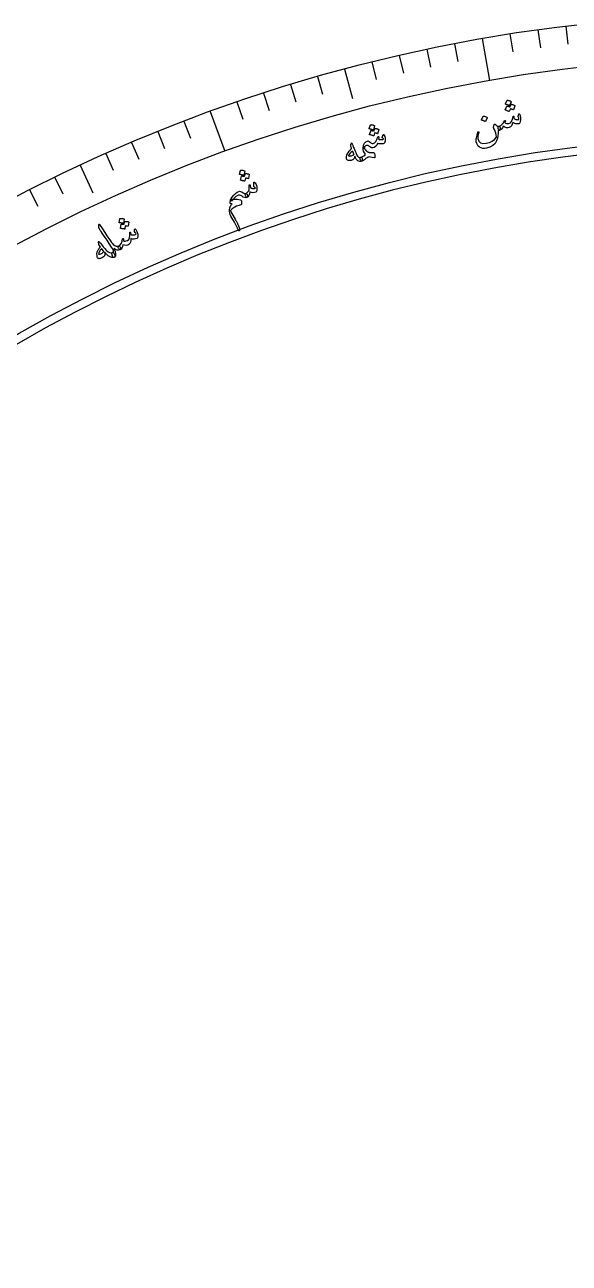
# Model space of a CAD drawing. Header units: millimetres. Extents: x -81 to 81, y -80 to 113.
# Drawn here: x -36.6 to -9.6, y 18.1 to 79.6 of the extents above; entities that cross this region are included whole.
import ezdxf

# ---------------------------------------------------------------- set-up
doc = ezdxf.new("R2010")
doc.units = ezdxf.units.MM
for name, color, linetype in [('CUT_INNER', 6, 'Continuous'), ('ENGRAVE', 7, 'Continuous'), ('ENGRAVE_FINE', 8, 'Continuous'), ('TEXT', 5, 'Continuous')]:
    doc.layers.add(name, color=color, linetype=linetype)

msp = doc.modelspace()

# ---------------------------------------------------------------- linework, layer by layer
at = {"layer": 'CUT_INNER'}
msp.add_arc((0, -0.0002), 73.6574, 92.270063, 344.882979, dxfattribs=at)
at = {"layer": 'ENGRAVE'}
for points in [[(-13.9074, 78.8727), (-13.5414, 76.7972)], [(-20.7287, 77.3605), (-20.3391, 75.9064)], [(-27.3922, 75.2595), (-26.6714, 73.2791)], [(-33.8473, 72.5857), (-33.2111, 71.2214)]]:
    msp.add_lwpolyline(points, dxfattribs=at)
for radius in [80.0894, 77.982, 74.068]:
    msp.add_circle((0, 0), radius, dxfattribs=at)
at = {"layer": 'ENGRAVE_FINE'}
for points in [[(-11.1463, 79.31), (-11.0206, 78.4156)], [(-9.7604, 79.4925), (-9.6504, 78.596)], [(-12.5288, 79.1034), (-12.3875, 78.2113)], [(-18.0162, 78.0368), (-17.813, 77.1567)], [(-16.6515, 78.3393), (-16.4637, 77.4558)], [(-15.2818, 78.618), (-15.1094, 77.7314)], [(-19.3754, 77.7105), (-19.1569, 76.8341)], [(-22.0756, 76.9869), (-21.8267, 76.1187)], [(-23.4159, 76.5899), (-23.1518, 75.7262)], [(-26.0746, 75.7261), (-25.7805, 74.8721)], [(-24.749, 76.1696), (-24.4699, 75.3106)], [(-28.7015, 74.7699), (-28.3778, 73.9267)], [(-30.002, 74.2576), (-29.6637, 73.4202)], [(-32.5753, 73.1654), (-32.2079, 72.3402)], [(-31.2934, 73.7227), (-30.9405, 72.8913)], [(-35.1089, 71.9839), (-34.713, 71.1721)], [(-36.3598, 71.3602), (-35.9498, 70.5555)]]:
    msp.add_lwpolyline(points, dxfattribs=at)
at = {"layer": 'TEXT'}
for points in [[(-12.4756, 75.604), (-12.4733, 75.6073), (-12.4696, 75.6096), (-12.4647, 75.611), (-12.4584, 75.6114), (-12.435, 75.6069), (-12.4121, 75.6014), (-12.3898, 75.5949), (-12.3681, 75.5875), (-12.3468, 75.579), (-12.3257, 75.5693), (-12.3049, 75.5584), (-12.2843, 75.5464), (-12.28, 75.5424), (-12.2777, 75.5378), (-12.2773, 75.5326), (-12.2788, 75.5268), (-12.3587, 75.3404), (-12.3612, 75.3376), (-12.3656, 75.3369), (-12.3716, 75.3382), (-12.3795, 75.3415), (-12.3847, 75.3438), (-12.3928, 75.3473), (-12.4038, 75.352), (-12.4178, 75.358), (-12.4347, 75.3651), (-12.4545, 75.3731), (-12.4771, 75.382), (-12.5027, 75.3919), (-12.5602, 75.2545), (-12.5636, 75.2508), (-12.5686, 75.2497), (-12.5752, 75.2512), (-12.5833, 75.2552), (-12.5903, 75.2586), (-12.6013, 75.2636), (-12.6164, 75.2702), (-12.6354, 75.2785), (-12.6587, 75.2882), (-12.6866, 75.2995), (-12.7191, 75.3123), (-12.7561, 75.3266), (-12.7602, 75.3293), (-12.7623, 75.3324), (-12.7624, 75.3358), (-12.7606, 75.3395), (-12.6779, 75.5179), (-12.6756, 75.5211), (-12.6719, 75.5234), (-12.667, 75.5248), (-12.6607, 75.5253), (-12.6441, 75.5222), (-12.6276, 75.5186), (-12.6112, 75.5146), (-12.5948, 75.5101), (-12.5786, 75.505), (-12.5628, 75.4992), (-12.5472, 75.4926), (-12.532, 75.4852)], [(-12.669, 75.8093), (-12.6667, 75.8125), (-12.663, 75.8148), (-12.658, 75.8162), (-12.6517, 75.8167), (-12.6282, 75.8122), (-12.6053, 75.8068), (-12.5829, 75.8004), (-12.5611, 75.793), (-12.5397, 75.7846), (-12.5186, 75.7749), (-12.4977, 75.7641), (-12.477, 75.7521), (-12.4716, 75.7475), (-12.4685, 75.7427), (-12.4677, 75.7378), (-12.4692, 75.7329), (-12.549, 75.5462), (-12.5524, 75.5425), (-12.5574, 75.5414), (-12.564, 75.5429), (-12.5722, 75.547), (-12.5792, 75.5503), (-12.5903, 75.5554), (-12.6053, 75.562), (-12.6244, 75.5702), (-12.6478, 75.58), (-12.6758, 75.5913), (-12.7084, 75.6041), (-12.7455, 75.6184), (-12.7506, 75.6209), (-12.7534, 75.6239), (-12.7539, 75.6272), (-12.7523, 75.6309)], [(-13.8615, 75.0211), (-13.8593, 75.0244), (-13.8557, 75.0268), (-13.8508, 75.0283), (-13.8445, 75.0289), (-13.7981, 75.0194), (-13.7534, 75.0056), (-13.7105, 74.9874), (-13.6695, 74.9648), (-13.6652, 74.961), (-13.6629, 74.9569), (-13.6625, 74.9524), (-13.664, 74.9475), (-13.7376, 74.7601), (-13.7408, 74.7554), (-13.7456, 74.7535), (-13.752, 74.7544), (-13.7602, 74.7582), (-13.7673, 74.7615), (-13.7783, 74.7663), (-13.7934, 74.7727), (-13.8125, 74.7806), (-13.8359, 74.7901), (-13.8639, 74.8009), (-13.8964, 74.8132), (-13.9336, 74.8269), (-13.9386, 74.8294), (-13.9415, 74.8323), (-13.9421, 74.8356), (-13.9405, 74.8393)], [(-12.0819, 75.1321), (-12.0776, 75.1362), (-12.0717, 75.136), (-12.0643, 75.1315), (-12.0553, 75.1227), (-12.0446, 75.107), (-12.0348, 75.0838), (-12.0257, 75.0531), (-12.0174, 75.0148), (-12.0097, 74.971), (-12.0052, 74.9278), (-12.0039, 74.8853), (-12.0059, 74.8433), (-12.0179, 74.7605), (-12.0362, 74.6994), (-12.0609, 74.66), (-12.0918, 74.6425), (-12.1705, 74.6344), (-12.246, 74.643), (-12.3183, 74.6683), (-12.3874, 74.7104), (-12.4153, 74.6215), (-12.4539, 74.5493), (-12.5031, 74.4938), (-12.5631, 74.455), (-12.6298, 74.4374), (-12.7014, 74.443), (-12.7778, 74.4716), (-12.8591, 74.5233), (-12.9034, 74.4406), (-12.9501, 74.379), (-12.9993, 74.3383), (-13.0509, 74.3185), (-13.0627, 74.3227), (-13.0762, 74.3392), (-13.0912, 74.368), (-13.1078, 74.4091), (-13.1185, 74.4506), (-13.1185, 74.4826), (-13.1076, 74.5051), (-13.086, 74.5181), (-12.988, 74.559), (-12.9065, 74.6196), (-12.8413, 74.6998), (-12.7925, 74.7997), (-12.7899, 74.8051), (-12.7867, 74.8093), (-12.783, 74.812), (-12.7789, 74.8135), (-12.7735, 74.8138), (-12.7685, 74.8129), (-12.7639, 74.8109), (-12.7596, 74.8076), (-12.7555, 74.796), (-12.7569, 74.775), (-12.7638, 74.7444), (-12.7762, 74.7043), (-12.7468, 74.68), (-12.7052, 74.6656), (-12.6512, 74.6609), (-12.585, 74.6659), (-12.5066, 74.6967), (-12.4448, 74.7642), (-12.3995, 74.8686), (-12.3707, 75.0098), (-12.3693, 75.017), (-12.3671, 75.0224), (-12.3639, 75.0259), (-12.3599, 75.0276), (-12.3536, 75.028), (-12.3479, 75.0273), (-12.3428, 75.0252), (-12.3384, 75.022), (-12.3347, 75.0169), (-12.3322, 75.0116), (-12.3307, 75.0061), (-12.3303, 75.0005), (-12.3372, 74.9035), (-12.3075, 74.8847), (-12.2729, 74.8696), (-12.2335, 74.8581), (-12.1893, 74.8502), (-12.1471, 74.8472), (-12.1158, 74.8501), (-12.0954, 74.859), (-12.086, 74.8738), (-12.0854, 74.8941), (-12.092, 74.9218), (-12.1058, 74.9569), (-12.1268, 74.9994), (-12.1265, 75.0125), (-12.1189, 75.0389), (-12.1041, 75.0788), (-12.0819, 75.1321)], [(-19.4459, 74.5927), (-19.4439, 74.5961), (-19.4404, 74.5987), (-19.4356, 74.6006), (-19.4294, 74.6016), (-19.4055, 74.5993), (-19.3821, 74.5959), (-19.3592, 74.5915), (-19.3367, 74.5861), (-19.3146, 74.5797), (-19.2926, 74.572), (-19.2708, 74.5631), (-19.2491, 74.553), (-19.2433, 74.5488), (-19.2398, 74.5444), (-19.2385, 74.5396), (-19.2396, 74.5345), (-19.3027, 74.3414), (-19.3058, 74.3374), (-19.3107, 74.3359), (-19.3174, 74.3368), (-19.3259, 74.3401), (-19.3333, 74.3428), (-19.3448, 74.3468), (-19.3604, 74.352), (-19.3802, 74.3585), (-19.4044, 74.3662), (-19.4334, 74.3749), (-19.467, 74.3847), (-19.5054, 74.3956), (-19.5107, 74.3977), (-19.5138, 74.4004), (-19.5146, 74.4037), (-19.5133, 74.4075)], [(-19.2346, 74.4056), (-19.2325, 74.4091), (-19.2291, 74.4117), (-19.2243, 74.4135), (-19.218, 74.4145), (-19.1942, 74.4121), (-19.1709, 74.4087), (-19.1481, 74.4042), (-19.1257, 74.3988), (-19.1037, 74.3923), (-19.0817, 74.3845), (-19.06, 74.3756), (-19.0383, 74.3654), (-19.0337, 74.3618), (-19.031, 74.3574), (-19.0301, 74.3523), (-19.0311, 74.3464), (-19.0943, 74.1535), (-19.0966, 74.1506), (-19.1009, 74.1495), (-19.1071, 74.1502), (-19.1152, 74.1528), (-19.1206, 74.1546), (-19.129, 74.1573), (-19.1405, 74.1611), (-19.155, 74.1658), (-19.1725, 74.1713), (-19.1929, 74.1775), (-19.2163, 74.1843), (-19.2428, 74.1919), (-19.288, 74.0498), (-19.2911, 74.0458), (-19.296, 74.0443), (-19.3026, 74.0452), (-19.3111, 74.0485), (-19.3184, 74.0512), (-19.3299, 74.0552), (-19.3455, 74.0604), (-19.3652, 74.0669), (-19.3894, 74.0746), (-19.4183, 74.0833), (-19.4518, 74.0931), (-19.4901, 74.104), (-19.4944, 74.1064), (-19.4967, 74.1092), (-19.4972, 74.1126), (-19.4957, 74.1165), (-19.4289, 74.3016), (-19.4269, 74.305), (-19.4235, 74.3077), (-19.4186, 74.3095), (-19.4124, 74.3105), (-19.3956, 74.3089), (-19.3788, 74.3068), (-19.362, 74.3043), (-19.3453, 74.3013), (-19.3287, 74.2977), (-19.3123, 74.2933), (-19.2962, 74.2881), (-19.2803, 74.2821)], [(-13.3034, 74.6122), (-13.2984, 74.6257), (-13.2911, 74.6327), (-13.2815, 74.6332), (-13.2696, 74.6274), (-13.2625, 74.622), (-13.2543, 74.6152), (-13.245, 74.6069), (-13.2345, 74.597), (-13.2231, 74.5857), (-13.2109, 74.5732), (-13.1979, 74.5593), (-13.1841, 74.5442), (-13.1652, 74.5285), (-13.1426, 74.519), (-13.1161, 74.5155), (-13.086, 74.5181), (-13.0647, 74.5188), (-13.0474, 74.5128), (-13.0341, 74.5001), (-13.0248, 74.4808), (-13.0194, 74.459), (-13.0173, 74.4347), (-13.0184, 74.4078), (-13.0228, 74.3783), (-13.0285, 74.3533), (-13.0351, 74.335), (-13.0426, 74.3234), (-13.0509, 74.3185), (-13.1193, 74.3064), (-13.1115, 74.1766), (-13.1208, 74.049), (-13.1471, 73.9234), (-13.1902, 73.7999), (-13.2665, 73.6713), (-13.3763, 73.5674), (-13.5196, 73.4879), (-13.6965, 73.4328), (-13.7906, 73.4198), (-13.8781, 73.4239), (-13.9591, 73.4453), (-14.0335, 73.4838), (-14.0963, 73.5358), (-14.1446, 73.5972), (-14.1783, 73.6679), (-14.1974, 73.7481), (-14.2013, 73.7928), (-14.201, 73.8422), (-14.1967, 73.8963), (-14.1883, 73.955), (-14.176, 74.0183), (-14.1602, 74.0862), (-14.1408, 74.1586), (-14.1177, 74.2355), (-14.1152, 74.242), (-14.1119, 74.247), (-14.1077, 74.2503), (-14.1026, 74.2522), (-14.0953, 74.253), (-14.089, 74.2525), (-14.0835, 74.2506), (-14.0789, 74.2475), (-14.0746, 74.2421), (-14.0726, 74.2355), (-14.073, 74.2276), (-14.0756, 74.2183), (-14.104, 74.1125), (-14.121, 74.0258), (-14.1269, 73.958), (-14.1216, 73.9093), (-14.0693, 73.7857), (-13.9841, 73.7058), (-13.866, 73.6695), (-13.7149, 73.6767), (-13.5466, 73.72), (-13.4051, 73.7847), (-13.2901, 73.8708), (-13.2018, 73.9785), (-13.2133, 74.109), (-13.2373, 74.2255), (-13.274, 74.328), (-13.3232, 74.4165), (-13.3314, 74.4295), (-13.3371, 74.4398), (-13.3403, 74.4474), (-13.341, 74.4522)], [(-19.7619, 73.4516), (-19.7705, 73.4362), (-19.7776, 73.4252), (-19.7833, 73.4187), (-19.7876, 73.4167), (-19.801, 73.4204), (-19.8099, 73.4282), (-19.8145, 73.4401), (-19.8145, 73.4561), (-19.7906, 73.5785), (-19.7464, 73.6749), (-19.6819, 73.7452), (-19.5971, 73.7893), (-19.5687, 73.7917), (-19.5378, 73.7823), (-19.5043, 73.761), (-19.4684, 73.7279), (-19.4342, 73.6969), (-19.3977, 73.6772), (-19.359, 73.6689), (-19.318, 73.672), (-19.2495, 73.7035), (-19.1875, 73.7672), (-19.132, 73.8631), (-19.083, 73.9913), (-19.0762, 74.0052), (-19.0681, 74.0132), (-19.0589, 74.0154), (-19.0485, 74.0119), (-19.0382, 74.0027), (-19.0323, 73.9899), (-19.0306, 73.9733), (-19.0333, 73.953), (-19.0374, 73.9332), (-19.0401, 73.9181), (-19.0414, 73.9077), (-19.0413, 73.9021), (-19.0349, 73.8866), (-19.0249, 73.8749), (-19.0112, 73.8671), (-18.9938, 73.8632), (-18.9329, 73.8578), (-18.8807, 73.8591), (-18.8372, 73.8671), (-18.8025, 73.8819), (-18.7992, 73.8903), (-18.8075, 73.9039), (-18.8273, 73.9227), (-18.8587, 73.9466), (-18.8621, 73.9492), (-18.8642, 73.9522), (-18.8649, 73.9555), (-18.8642, 73.9591), (-18.8179, 74.108), (-18.8151, 74.1111), (-18.812, 74.1124), (-18.8083, 74.1117), (-18.8041, 74.1092), (-18.7657, 74.069), (-18.7391, 74.0118), (-18.7243, 73.9378), (-18.7212, 73.8468), (-18.7221, 73.822), (-18.7236, 73.7989), (-18.7259, 73.7775), (-18.7289, 73.7578), (-18.7327, 73.7399), (-18.7372, 73.724), (-18.7426, 73.7101), (-18.7487, 73.6981), (-18.7634, 73.6787), (-18.7836, 73.6637), (-18.8093, 73.6531), (-18.8404, 73.6469), (-18.9127, 73.6423), (-18.9777, 73.6441), (-19.0354, 73.6525), (-19.0857, 73.6674), (-19.0888, 73.6691), (-19.0919, 73.6687), (-19.0951, 73.6663), (-19.0983, 73.6618), (-19.1394, 73.5789), (-19.192, 73.5159), (-19.2562, 73.4728), (-19.3319, 73.4495), (-19.3772, 73.4498), (-19.4234, 73.465), (-19.4707, 73.495), (-19.5191, 73.5398), (-19.537, 73.555), (-19.5557, 73.5656), (-19.5753, 73.5716), (-19.5957, 73.573), (-19.6452, 73.5646), (-19.688, 73.5466), (-19.7242, 73.519), (-19.7537, 73.4818), (-19.7584, 73.4727), (-19.7613, 73.4646), (-19.7625, 73.4576), (-19.7619, 73.4516)], [(-20.4034, 73.6709), (-20.3944, 73.688), (-20.3847, 73.6924), (-20.3745, 73.6841), (-20.3637, 73.6632), (-20.3584, 73.6502), (-20.351, 73.6322), (-20.3413, 73.6094), (-20.3294, 73.5816), (-20.3152, 73.5485), (-20.299, 73.51), (-20.2807, 73.4658), (-20.2602, 73.4161), (-20.2401, 73.3673), (-20.2221, 73.3236), (-20.2062, 73.285), (-20.1925, 73.2515), (-20.181, 73.2232), (-20.1717, 73.2003), (-20.1646, 73.1828), (-20.1597, 73.1706), (-20.1268, 73.0946), (-20.0939, 73.0375), (-20.061, 72.9994), (-20.0281, 72.9803), (-20.0072, 72.9751), (-19.9834, 72.9745), (-19.9569, 72.9784), (-19.9275, 72.9868), (-19.9092, 72.9888), (-19.8935, 72.9839), (-19.8803, 72.9722), (-19.8696, 72.9536), (-19.8611, 72.9301), (-19.8553, 72.9056), (-19.8521, 72.8801), (-19.8516, 72.8535), (-19.8538, 72.8302), (-19.8583, 72.812), (-19.865, 72.7991), (-19.8741, 72.7914), (-19.9308, 72.7765), (-19.9824, 72.7734), (-20.0288, 72.7822), (-20.0701, 72.803), (-20.11, 72.8391), (-20.1489, 72.8904), (-20.1868, 72.9569), (-20.2236, 73.0385), (-20.2398, 72.9781), (-20.2596, 72.9286), (-20.283, 72.8902), (-20.31, 72.8626), (-20.3342, 72.8487), (-20.3642, 72.8376), (-20.3999, 72.8292), (-20.4413, 72.8236), (-20.4859, 72.8213), (-20.5243, 72.8224), (-20.5564, 72.8271), (-20.5822, 72.8353), (-20.6048, 72.8481), (-20.6216, 72.8634), (-20.6328, 72.8811), (-20.6382, 72.9014), (-20.6404, 72.928), (-20.6397, 72.9583), (-20.6363, 72.9923), (-20.6302, 73.03), (-20.6223, 73.0683), (-20.6146, 73.0993), (-20.6072, 73.1229), (-20.6001, 73.1391), (-20.5549, 73.2097), (-20.5033, 73.2785), (-20.4452, 73.3456), (-20.3807, 73.4108), (-20.3951, 73.4517), (-20.4071, 73.487), (-20.4167, 73.5169), (-20.424, 73.5413), (-20.4285, 73.5623), (-20.4299, 73.5818), (-20.4283, 73.5997), (-20.4236, 73.6162)], [(-20.3287, 73.2827), (-20.4, 73.2338), (-20.4576, 73.182), (-20.5013, 73.1272), (-20.5314, 73.0695), (-20.5324, 73.0625), (-20.5307, 73.0569), (-20.5262, 73.0526), (-20.5188, 73.0497), (-20.4934, 73.0464), (-20.4668, 73.0458), (-20.439, 73.0482), (-20.4099, 73.0533), (-20.3796, 73.0613), (-20.3479, 73.072), (-20.3151, 73.0856), (-20.2809, 73.1021), (-20.2759, 73.1054), (-20.2709, 73.1101), (-20.266, 73.1163), (-20.2613, 73.1239), (-20.2675, 73.1413), (-20.2743, 73.1594), (-20.2818, 73.1782), (-20.2899, 73.1977), (-20.2987, 73.2179), (-20.3081, 73.2388), (-20.3181, 73.2604), (-20.3287, 73.2827)], [(-19.7493, 73.448), (-19.7382, 73.417), (-19.7185, 73.3834), (-19.6902, 73.3472), (-19.6534, 73.3082), (-19.6378, 73.2943), (-19.6221, 73.2817), (-19.6062, 73.2702), (-19.5903, 73.2599), (-19.5743, 73.2507), (-19.5581, 73.2428), (-19.5418, 73.2361), (-19.5255, 73.2306), (-19.5182, 73.2289), (-19.509, 73.2277), (-19.4978, 73.2268), (-19.4847, 73.2263), (-19.4697, 73.226), (-19.4526, 73.2258), (-19.4336, 73.2257), (-19.4125, 73.2257), (-19.3956, 73.2254), (-19.3797, 73.2247), (-19.3649, 73.2236), (-19.3511, 73.2221), (-19.3381, 73.2202), (-19.3256, 73.2181), (-19.3136, 73.2156), (-19.3022, 73.2129), (-19.2833, 73.207), (-19.2683, 73.1968), (-19.2571, 73.1824), (-19.2498, 73.1638), (-19.2377, 73.1097), (-19.2291, 73.061), (-19.224, 73.0179), (-19.2223, 72.9802), (-19.2232, 72.9648), (-19.2285, 72.9553), (-19.2382, 72.9515), (-19.2523, 72.9536), (-19.3572, 72.9778), (-19.4411, 72.9927), (-19.5041, 72.9982), (-19.546, 72.9944), (-19.5798, 72.9818), (-19.6183, 72.961), (-19.6615, 72.9319), (-19.7095, 72.8944), (-19.7335, 72.8747), (-19.7565, 72.8569), (-19.7783, 72.841), (-19.7991, 72.827), (-19.819, 72.8149), (-19.8381, 72.805), (-19.8565, 72.7971), (-19.8741, 72.7914), (-19.8872, 72.791), (-19.9006, 72.797), (-19.9143, 72.8093), (-19.9282, 72.8279), (-19.9411, 72.8511), (-19.9509, 72.8748), (-19.9577, 72.8991), (-19.9614, 72.9239), (-19.961, 72.9466), (-19.9552, 72.9647), (-19.944, 72.9781), (-19.9275, 72.9868), (-19.8482, 73.0195), (-19.7818, 73.0544), (-19.7282, 73.0917), (-19.6874, 73.1313), (-19.7448, 73.2029), (-19.7848, 73.281), (-19.8074, 73.3656), (-19.8124, 73.4567), (-19.7994, 73.5136), (-19.7845, 73.5312), (-19.7678, 73.5093), (-19.7493, 73.448)], [(-25.8914, 72.3325), (-25.8897, 72.3361), (-25.8865, 72.3391), (-25.8819, 72.3413), (-25.8758, 72.3429), (-25.8518, 72.3426), (-25.8283, 72.3413), (-25.8052, 72.339), (-25.7824, 72.3356), (-25.7599, 72.3311), (-25.7373, 72.3254), (-25.7149, 72.3184), (-25.6924, 72.3103), (-25.6863, 72.3066), (-25.6824, 72.3025), (-25.6807, 72.2978), (-25.6813, 72.2927), (-25.7268, 72.0949), (-25.7295, 72.0907), (-25.7342, 72.0887), (-25.7409, 72.089), (-25.7497, 72.0915), (-25.7572, 72.0936), (-25.769, 72.0966), (-25.785, 72.1004), (-25.8052, 72.1051), (-25.8299, 72.1106), (-25.8595, 72.1168), (-25.8938, 72.1236), (-25.9329, 72.1311), (-25.9383, 72.1327), (-25.9416, 72.1351), (-25.9427, 72.1383), (-25.9417, 72.1423)], [(-25.6648, 72.1648), (-25.6631, 72.1684), (-25.6599, 72.1713), (-25.6553, 72.1735), (-25.6492, 72.1751), (-25.6253, 72.1748), (-25.6019, 72.1734), (-25.5788, 72.171), (-25.5561, 72.1675), (-25.5336, 72.1629), (-25.5112, 72.1571), (-25.4887, 72.1501), (-25.4664, 72.1419), (-25.4615, 72.1387), (-25.4584, 72.1346), (-25.457, 72.1296), (-25.4575, 72.1236), (-25.503, 71.926), (-25.505, 71.9229), (-25.5092, 71.9214), (-25.5154, 71.9216), (-25.5237, 71.9234), (-25.5292, 71.9247), (-25.5378, 71.9268), (-25.5495, 71.9295), (-25.5643, 71.9329), (-25.5822, 71.9368), (-25.603, 71.9412), (-25.6269, 71.946), (-25.6538, 71.9512), (-25.6861, 71.8058), (-25.6888, 71.8016), (-25.6935, 71.7996), (-25.7002, 71.7999), (-25.7089, 71.8024), (-25.7164, 71.8045), (-25.7281, 71.8075), (-25.7441, 71.8113), (-25.7643, 71.8161), (-25.7889, 71.8216), (-25.8184, 71.8277), (-25.8526, 71.8346), (-25.8916, 71.8421), (-25.896, 71.844), (-25.8986, 71.8467), (-25.8994, 71.85), (-25.8983, 71.854), (-25.8485, 72.0442), (-25.8468, 72.0478), (-25.8436, 72.0507), (-25.839, 72.053), (-25.8329, 72.0545), (-25.8161, 72.0544), (-25.7992, 72.0538), (-25.7823, 72.0527), (-25.7654, 72.0512), (-25.7486, 72.0491), (-25.732, 72.0461), (-25.7155, 72.0424), (-25.6992, 72.0378)], [(-25.9849, 71.291), (-25.9434, 71.2966), (-25.893, 71.2867), (-25.8336, 71.2611), (-25.7653, 71.2198), (-25.7298, 71.1987), (-25.6988, 71.1846), (-25.6721, 71.1776), (-25.6498, 71.1778), (-25.5961, 71.1765), (-25.5609, 71.1511), (-25.5442, 71.1018), (-25.546, 71.0285), (-25.5495, 71.0147), (-25.5565, 71.0032), (-25.567, 70.994), (-25.5811, 70.9871), (-25.6353, 70.9771), (-25.6928, 70.9851), (-25.7536, 71.0109), (-25.8177, 71.0548), (-25.8737, 71.0893), (-25.9327, 71.1033), (-25.9947, 71.0967), (-26.0596, 71.0695), (-26.0917, 71.0505), (-26.1224, 71.0296), (-26.1517, 71.0069), (-26.1794, 70.9823), (-26.2055, 70.9558), (-26.2296, 70.9277), (-26.2517, 70.8979), (-26.2718, 70.8665), (-26.291, 70.8417), (-26.3109, 70.8268), (-26.3315, 70.8218), (-26.3528, 70.8268), (-26.3725, 70.8376), (-26.3855, 70.8489), (-26.3918, 70.8605), (-26.3913, 70.8725), (-26.3845, 70.8892), (-26.3709, 70.9126), (-26.3505, 70.9427), (-26.3233, 70.9795), (-26.2286, 71.0964), (-26.1405, 71.1873), (-26.0593, 71.2521), (-25.9849, 71.291)], [(-25.234, 71.7345), (-25.2334, 71.7442), (-25.2305, 71.75), (-25.2253, 71.7518), (-25.2178, 71.7497), (-25.1707, 71.7152), (-25.133, 71.6614), (-25.1046, 71.5881), (-25.0856, 71.4955), (-25.0819, 71.454), (-25.0814, 71.414), (-25.0841, 71.3756), (-25.09, 71.3388), (-25.0987, 71.3052), (-25.1083, 71.2793), (-25.1189, 71.2611), (-25.1303, 71.2506), (-25.2021, 71.2274), (-25.2759, 71.2218), (-25.3519, 71.2339), (-25.4301, 71.2637), (-25.4508, 71.159), (-25.4818, 71.0784), (-25.5231, 71.0219), (-25.5747, 70.9894), (-25.5838, 70.9893), (-25.594, 70.995), (-25.6055, 71.0066), (-25.6182, 71.024), (-25.6489, 71.0825), (-25.6634, 71.128), (-25.6616, 71.1605), (-25.6434, 71.18), (-25.5911, 71.2098), (-25.5476, 71.2438), (-25.5132, 71.282), (-25.4876, 71.3244), (-25.4702, 71.3747), (-25.4601, 71.4364), (-25.4574, 71.5096), (-25.4619, 71.5942), (-25.4612, 71.6047), (-25.4578, 71.6129), (-25.4518, 71.6188), (-25.4432, 71.6223), (-25.4334, 71.623), (-25.426, 71.6194), (-25.421, 71.6118), (-25.4185, 71.6), (-25.4123, 71.5543), (-25.4055, 71.518), (-25.3982, 71.4912), (-25.3904, 71.4738), (-25.3794, 71.4629), (-25.3617, 71.4535), (-25.3374, 71.4456), (-25.3065, 71.4391), (-25.2707, 71.4358), (-25.2341, 71.4366), (-25.1965, 71.4417), (-25.1581, 71.4509), (-25.1579, 71.451), (-25.1575, 71.4511), (-25.1569, 71.4513), (-25.1559, 71.4517), (-25.1552, 71.4542), (-25.1564, 71.4581), (-25.1596, 71.4633), (-25.1648, 71.47), (-25.1731, 71.4784), (-25.1857, 71.4889), (-25.2027, 71.5014), (-25.2239, 71.516), (-25.2277, 71.5187), (-25.2304, 71.5227), (-25.2321, 71.5279), (-25.2328, 71.5344)], [(-26.3993, 70.7014), (-26.3991, 70.7699), (-26.3966, 70.8225), (-26.3917, 70.8592), (-26.3845, 70.8799), (-26.3661, 70.8927), (-26.3311, 70.9021), (-26.2796, 70.908), (-26.2115, 70.9104), (-26.1319, 70.908), (-26.0527, 70.8994), (-25.974, 70.8845), (-25.8958, 70.8633), (-25.8748, 70.8539), (-25.8596, 70.8394), (-25.8504, 70.8197), (-25.847, 70.7949), (-25.8456, 70.7693), (-25.8448, 70.7466), (-25.8443, 70.7266), (-25.8443, 70.7096), (-25.8446, 70.6955), (-25.8448, 70.6848), (-25.8451, 70.6774), (-25.8453, 70.6732), (-25.8481, 70.6535), (-25.8534, 70.6385), (-25.8614, 70.6282), (-25.872, 70.6227), (-25.9846, 70.5926), (-26.0872, 70.5549), (-26.18, 70.5096), (-26.2627, 70.4567), (-26.3057, 70.4233), (-26.3404, 70.3892), (-26.3669, 70.3547), (-26.3852, 70.3196), (-26.384, 70.3144), (-26.3807, 70.306), (-26.3752, 70.2942), (-26.3677, 70.2793), (-26.358, 70.261), (-26.3462, 70.2395), (-26.3323, 70.2148), (-26.3163, 70.1867), (-26.1584, 69.9045), (-26.1359, 69.8652), (-26.115, 69.8285), (-26.0957, 69.7943), (-26.0782, 69.7626), (-26.0626, 69.7335), (-26.0489, 69.7071), (-26.0374, 69.6835), (-26.0278, 69.6625), (-25.9933, 69.58), (-25.9676, 69.5029), (-25.9507, 69.4313), (-25.9425, 69.3651), (-25.9441, 69.352), (-25.948, 69.342), (-25.9542, 69.335), (-25.9626, 69.3311), (-25.9756, 69.3312), (-25.9869, 69.3394), (-25.9965, 69.3558), (-26.0046, 69.3803), (-26.0388, 69.4701), (-26.1034, 69.5999), (-26.1983, 69.7697), (-26.3239, 69.9795), (-26.3683, 70.0632), (-26.4014, 70.1427), (-26.4231, 70.2182), (-26.4334, 70.2895), (-26.4349, 70.3228), (-26.4352, 70.3546), (-26.4344, 70.3849), (-26.4324, 70.4137), (-26.4292, 70.4408), (-26.4247, 70.4662), (-26.4189, 70.4898), (-26.4119, 70.5116), (-26.4025, 70.5326), (-26.392, 70.5533), (-26.3802, 70.5734), (-26.3672, 70.5932), (-26.3532, 70.6125), (-26.3383, 70.6316), (-26.3225, 70.6504), (-26.3059, 70.6689), (-26.3076, 70.6694), (-26.3099, 70.6698), (-26.3126, 70.67), (-26.3159, 70.67), (-26.3197, 70.6698), (-26.324, 70.6693), (-26.3289, 70.6687), (-26.3342, 70.6679), (-26.3393, 70.6684), (-26.3444, 70.6687), (-26.3495, 70.6688), (-26.3548, 70.6687), (-26.3602, 70.6685), (-26.3658, 70.6685), (-26.3715, 70.6685), (-26.3775, 70.6686), (-26.3871, 70.6712), (-26.3939, 70.6775), (-26.398, 70.6876), (-26.3993, 70.7014)], [(-32.2669, 68.1563), (-32.2735, 68.1964), (-32.2731, 68.2268), (-32.2655, 68.2475), (-32.2509, 68.2585), (-32.2279, 68.2673), (-32.2106, 68.2769), (-32.1989, 68.2872), (-32.1929, 68.2983), (-32.1918, 68.3375), (-32.2072, 68.3892), (-32.239, 68.4534), (-32.2872, 68.5301), (-32.4067, 68.7062), (-32.5131, 68.863), (-32.6062, 69.0004), (-32.6861, 69.1186), (-32.7529, 69.2174), (-32.8066, 69.2969), (-32.8473, 69.3571), (-32.8749, 69.3979), (-32.8918, 69.4255), (-32.9043, 69.4493), (-32.9125, 69.4693), (-32.9164, 69.4854), (-32.921, 69.6127), (-32.915, 69.6453), (-32.9062, 69.6614), (-32.8946, 69.6611), (-32.8804, 69.6443), (-32.746, 69.4348), (-32.6258, 69.2501), (-32.5197, 69.0903), (-32.4276, 68.9555), (-32.3498, 68.8454), (-32.2864, 68.7597), (-32.2373, 68.6986), (-32.2026, 68.662), (-32.1313, 68.6083), (-32.0654, 68.577), (-32.0047, 68.5681), (-31.9492, 68.5816), (-31.9315, 68.5856), (-31.9132, 68.5816), (-31.8943, 68.5694), (-31.8747, 68.5492), (-31.8601, 68.5288), (-31.8495, 68.5069), (-31.8427, 68.4835), (-31.84, 68.4586), (-31.8412, 68.4363), (-31.8455, 68.4188), (-31.853, 68.406), (-31.8636, 68.3979), (-31.94, 68.3756), (-32.019, 68.3787), (-32.1008, 68.4073), (-32.1853, 68.4612), (-32.1182, 68.3058), (-32.0881, 68.1822), (-32.0947, 68.0904), (-32.1382, 68.0304), (-32.1525, 68.0214), (-32.1659, 68.016), (-32.1786, 68.0141), (-32.1905, 68.0156), (-32.2038, 68.0213), (-32.2159, 68.0316), (-32.2268, 68.0465), (-32.2366, 68.066), (-32.2408, 68.0776), (-32.245, 68.0891), (-32.2492, 68.1005), (-32.2532, 68.1117), (-32.2571, 68.1228), (-32.2607, 68.134), (-32.264, 68.1451), (-32.2669, 68.1563)], [(-31.1406, 69.4339), (-31.1375, 69.439), (-31.1317, 69.4404), (-31.1234, 69.4379), (-31.1124, 69.4318), (-31.0981, 69.4194), (-31.0825, 69.3995), (-31.0658, 69.3722), (-31.0479, 69.3373), (-31.0291, 69.297), (-31.0135, 69.2565), (-31.0013, 69.2157), (-30.9923, 69.1747), (-30.9824, 69.0916), (-30.9843, 69.0278), (-30.9979, 68.9834), (-31.0233, 68.9585), (-31.0972, 68.9303), (-31.1723, 68.919), (-31.2487, 68.9248), (-31.3263, 68.9475), (-31.3302, 68.8543), (-31.3488, 68.7746), (-31.382, 68.7083), (-31.4298, 68.6553), (-31.4897, 68.621), (-31.5603, 68.6078), (-31.6415, 68.6156), (-31.7334, 68.6445), (-31.7548, 68.5532), (-31.7839, 68.4815), (-31.8208, 68.4295), (-31.8656, 68.397), (-31.8781, 68.398), (-31.8954, 68.4104), (-31.9173, 68.4343), (-31.944, 68.4697), (-31.9652, 68.5071), (-31.9734, 68.538), (-31.9688, 68.5625), (-31.9512, 68.5806), (-31.8672, 68.6456), (-31.8041, 68.7253), (-31.762, 68.8196), (-31.7407, 68.9287), (-31.7396, 68.9347), (-31.7376, 68.9395), (-31.7348, 68.9431), (-31.7311, 68.9455), (-31.726, 68.9473), (-31.721, 68.9477), (-31.716, 68.9469), (-31.711, 68.9449), (-31.704, 68.9348), (-31.6999, 68.9141), (-31.6987, 68.8827), (-31.7003, 68.8408), (-31.6656, 68.825), (-31.6216, 68.8218), (-31.5683, 68.8313), (-31.5057, 68.8533), (-31.4379, 68.9033), (-31.3957, 68.9846), (-31.379, 69.0971), (-31.3878, 69.241), (-31.3884, 69.2483), (-31.3876, 69.2541), (-31.3855, 69.2583), (-31.382, 69.2609), (-31.376, 69.263), (-31.3703, 69.2637), (-31.3649, 69.2631), (-31.3598, 69.2611), (-31.3549, 69.2571), (-31.351, 69.2527), (-31.3482, 69.2478), (-31.3464, 69.2424), (-31.3279, 69.147), (-31.2943, 69.1366), (-31.257, 69.1309), (-31.216, 69.13), (-31.1712, 69.1338), (-31.1297, 69.1419), (-31.1002, 69.1528), (-31.0829, 69.1666), (-31.0776, 69.1834), (-31.0823, 69.2031), (-31.0959, 69.2282), (-31.1183, 69.2586), (-31.1496, 69.2942), (-31.1526, 69.3068), (-31.1522, 69.3343), (-31.1482, 69.3767), (-31.1406, 69.4339)], [(-31.8831, 69.9358), (-31.8817, 69.9396), (-31.8787, 69.9427), (-31.8743, 69.9454), (-31.8684, 69.9475), (-31.8445, 69.9492), (-31.8209, 69.9499), (-31.7977, 69.9495), (-31.7747, 69.948), (-31.7518, 69.9454), (-31.7289, 69.9416), (-31.7059, 69.9366), (-31.6828, 69.9304), (-31.6764, 69.9273), (-31.6722, 69.9235), (-31.6702, 69.919), (-31.6703, 69.9138), (-31.699, 69.7129), (-31.7014, 69.7084), (-31.7059, 69.706), (-31.7127, 69.7057), (-31.7216, 69.7075), (-31.7293, 69.709), (-31.7413, 69.711), (-31.7575, 69.7135), (-31.7781, 69.7164), (-31.8032, 69.7198), (-31.8332, 69.7235), (-31.8679, 69.7274), (-31.9075, 69.7316), (-31.9131, 69.7328), (-31.9166, 69.7349), (-31.918, 69.738), (-31.9173, 69.742)], [(-31.6432, 69.7877), (-31.6417, 69.7914), (-31.6388, 69.7946), (-31.6344, 69.7972), (-31.6284, 69.7993), (-31.6046, 69.801), (-31.5811, 69.8016), (-31.5579, 69.8011), (-31.535, 69.7996), (-31.5122, 69.7969), (-31.4893, 69.793), (-31.4664, 69.7879), (-31.4434, 69.7816), (-31.4383, 69.7788), (-31.4348, 69.775), (-31.4331, 69.7701), (-31.433, 69.7641), (-31.4618, 69.5633), (-31.4636, 69.5601), (-31.4676, 69.5583), (-31.4738, 69.5579), (-31.4823, 69.559), (-31.4879, 69.5599), (-31.4966, 69.5612), (-31.5085, 69.5629), (-31.5235, 69.5651), (-31.5417, 69.5675), (-31.5629, 69.5701), (-31.5871, 69.5729), (-31.6143, 69.5758), (-31.6343, 69.4282), (-31.6366, 69.4237), (-31.6411, 69.4214), (-31.6478, 69.4211), (-31.6567, 69.4229), (-31.6644, 69.4244), (-31.6763, 69.4263), (-31.6926, 69.4288), (-31.7131, 69.4318), (-31.7381, 69.4352), (-31.768, 69.4389), (-31.8027, 69.4428), (-31.8422, 69.447), (-31.8468, 69.4486), (-31.8496, 69.4511), (-31.8506, 69.4543), (-31.8498, 69.4584), (-31.8162, 69.6521), (-31.8148, 69.6558), (-31.8118, 69.659), (-31.8074, 69.6616), (-31.8015, 69.6637), (-31.7847, 69.665), (-31.7678, 69.6658), (-31.7509, 69.6661), (-31.7339, 69.6661), (-31.717, 69.6654), (-31.7001, 69.6638), (-31.6834, 69.6615), (-31.6668, 69.6583)], [(-32.5272, 68.3492), (-32.4574, 68.2919), (-32.3881, 68.2577), (-32.3193, 68.2465), (-32.2509, 68.2585), (-32.2318, 68.261), (-32.2128, 68.2553), (-32.1941, 68.2414), (-32.1755, 68.2194), (-32.1674, 68.2069), (-32.1597, 68.1939), (-32.1524, 68.1803), (-32.1455, 68.1663), (-32.1393, 68.1518), (-32.1341, 68.1369), (-32.1299, 68.1214), (-32.1267, 68.1055), (-32.1232, 68.0785), (-32.1236, 68.0572), (-32.1279, 68.0414), (-32.1361, 68.0313), (-32.1698, 68.0154), (-32.2051, 68.0062), (-32.2421, 68.0036), (-32.2806, 68.0077), (-32.3667, 68.0399), (-32.4566, 68.0992), (-32.5503, 68.1856), (-32.6477, 68.2992), (-32.6306, 68.2126), (-32.6261, 68.1448), (-32.6344, 68.0959), (-32.6554, 68.0659), (-32.6696, 68.0556), (-32.685, 68.0454), (-32.7015, 68.0353), (-32.7191, 68.0253), (-32.738, 68.0153), (-32.7583, 68.0052), (-32.7799, 67.9951), (-32.8029, 67.9849), (-32.8458, 67.9676), (-32.8799, 67.9565), (-32.9052, 67.9514), (-32.9216, 67.9526), (-32.9531, 67.9639), (-32.9765, 67.9797), (-32.9918, 68.0001), (-32.9991, 68.0251), (-33.0083, 68.1094), (-33.013, 68.176), (-33.013, 68.2247), (-33.0084, 68.2557), (-32.9981, 68.2892), (-32.9849, 68.3233), (-32.9689, 68.3582), (-32.9501, 68.3938), (-32.9286, 68.4302), (-32.9042, 68.4672), (-32.877, 68.5049), (-32.8469, 68.5433), (-32.8981, 68.6187), (-32.9037, 68.628), (-32.9088, 68.6366), (-32.9135, 68.6445), (-32.9177, 68.6517), (-32.9211, 68.6584), (-32.9235, 68.6646), (-32.9249, 68.6703), (-32.9253, 68.6755), (-32.9302, 68.7905), (-32.928, 68.8072), (-32.9192, 68.8108), (-32.9039, 68.8013), (-32.8819, 68.7787), (-32.8368, 68.7145), (-32.7917, 68.6534), (-32.7467, 68.5953), (-32.7018, 68.5404), (-32.6573, 68.4883), (-32.6133, 68.4391), (-32.57, 68.3928), (-32.5272, 68.3492)], [(-32.776, 68.4475), (-32.7884, 68.4362), (-32.8011, 68.4242), (-32.814, 68.4115), (-32.8272, 68.398), (-32.8403, 68.3834), (-32.8531, 68.3674), (-32.8655, 68.3501), (-32.8776, 68.3313), (-32.8892, 68.3128), (-32.8995, 68.2939), (-32.9084, 68.2748), (-32.9159, 68.2554), (-32.9219, 68.2358), (-32.9262, 68.216), (-32.9289, 68.1961), (-32.93, 68.1761), (-32.8738, 68.1774), (-32.8164, 68.1952), (-32.758, 68.2294), (-32.6983, 68.28), (-32.6913, 68.2926), (-32.6896, 68.3085), (-32.6932, 68.3279), (-32.7022, 68.3505)]]:
    msp.add_lwpolyline(points, close=True, dxfattribs=at)

doc.saveas('drawing.dxf')
